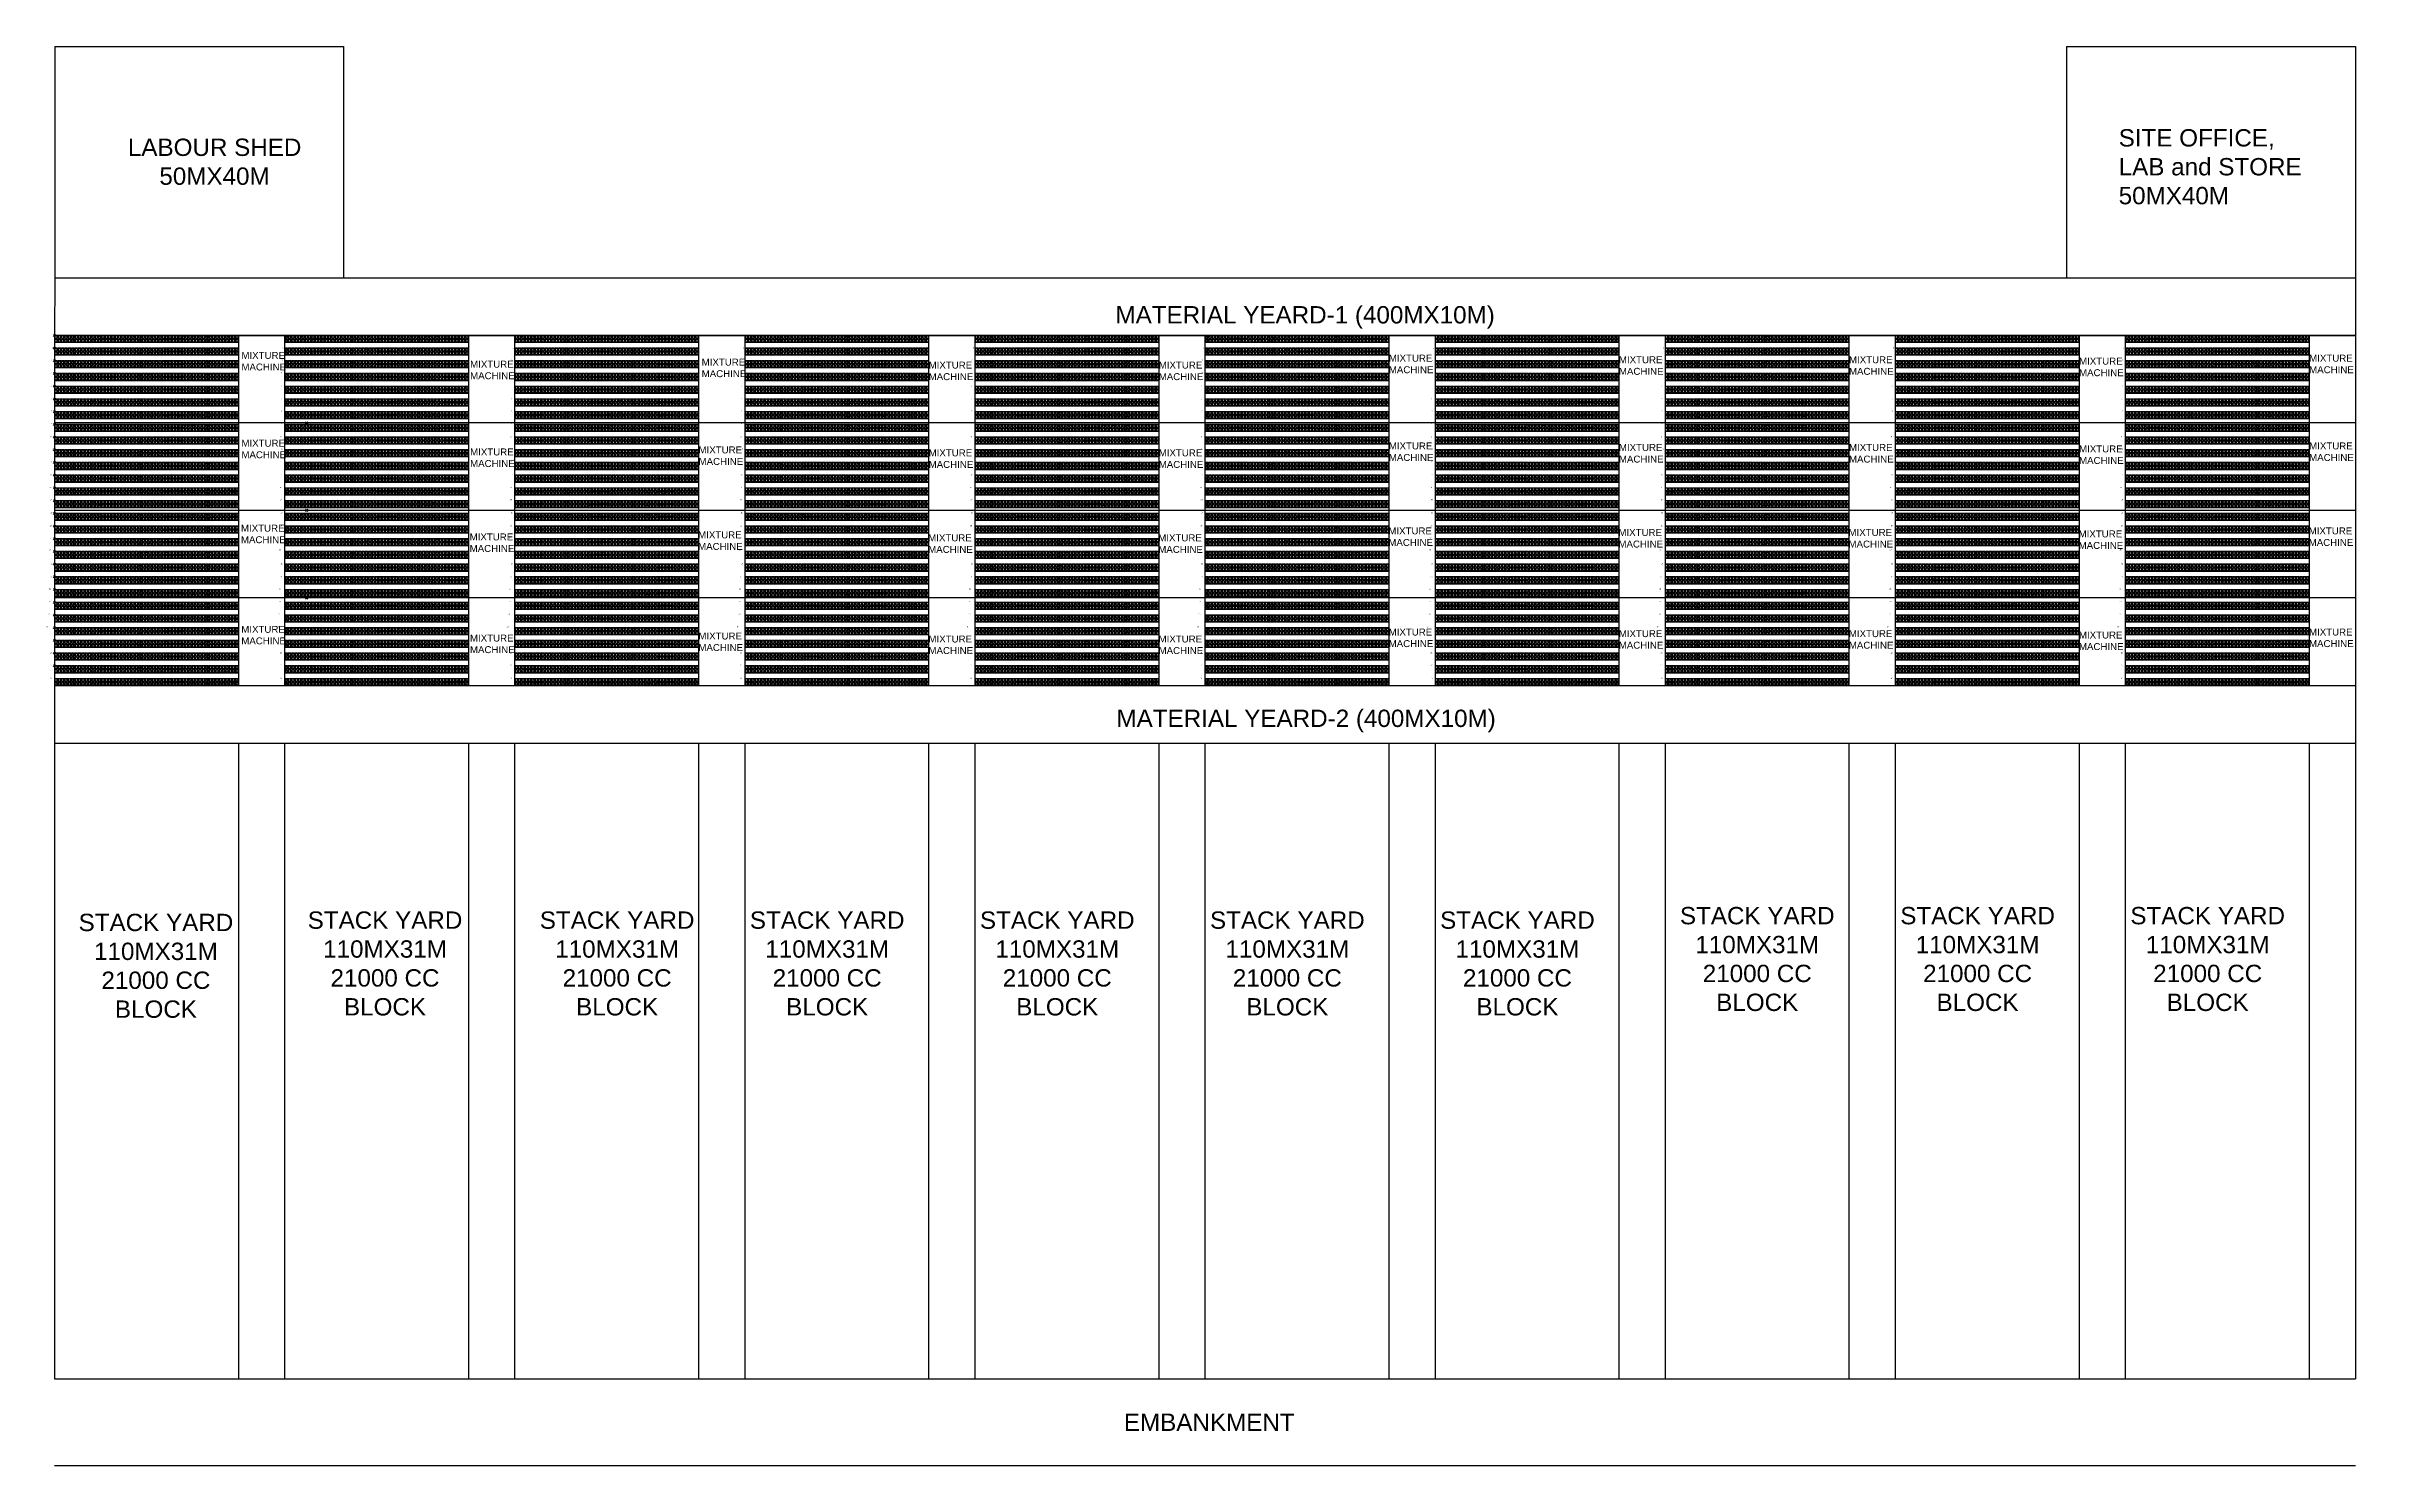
# Model space of a CAD drawing. Header units: inches. Extents: x 0 to 907042749, y -2200 to 1199479692.
# Drawn here: x 905889956 to 906293484, y 1199058382 to 1199303947 of the extents above; entities that cross this region are included whole.
import ezdxf

# ---------------------------------------------------------------- set-up
doc = ezdxf.new("R2010")
doc.units = ezdxf.units.IN
doc.header["$MEASUREMENT"] = 0
doc.header["$PDMODE"] = 3
doc.header["$PDSIZE"] = 200
doc.layers.add('Forma Boundary', color=180, linetype='Continuous')
doc.layers.add('Formwalk', color=240, linetype='Continuous')
doc.styles.get("Standard").update_dxf_attribs({"font": 'arial.ttf'})

# ---------------------------------------------------------------- blocks, each defined once
blk = doc.blocks.new('Formwork')
blk.add_lwpolyline([(240, 240), (-240, 240), (-240, -240), (240, -240)], close=True)
blk.add_lwpolyline([(200, 200), (-200, 200), (-200, -200), (200, -200), (200, 200)])
blk = doc.blocks.new('*U10')
blk.add_blockref('Formwork', (0, 0))
blk = doc.blocks.new('*U11')
at = {"color": 0, "linetype": 'ByBlock', "lineweight": -2, "transparency": 16777216}
for p in [(0, 0), (580, 0), (1160, 0), (1740, 0), (2320, 0), (2900, 0), (3480, 0), (4060, 0), (4640, 0), (5220, 0), (5800, 0), (6380, 0), (6960, 0), (7540, 0), (8120, 0), (8700, 0), (9280, 0), (9860, 0), (10440, 0), (11020, 0), (11600, 0), (12180, 0), (12760, 0), (13340, 0), (13920, 0), (14500, 0), (15080, 0), (15660, 0), (16240, 0), (16820, 0), (17400, 0), (17980, 0), (18560, 0), (19140, 0), (19720, 0), (20300, 0), (20880, 0), (21460, 0), (22040, 0), (22620, 0), (23200, 0), (23780, 0), (24360, 0), (24940, 0), (25520, 0), (26100, 0), (26680, 0), (27260, 0), (27840, 0), (28420, 0), (29000, 0), (29580, 0), (30160, 0), (30740, 0), (31320, 0)]:
    blk.add_blockref('*U10', p, dxfattribs=at)
blk = doc.blocks.new('Formwork Row')
blk.add_blockref('*U11', (275, -275))
for s, p in [('1', (232, -283)), ('2', (835, -284)), ('3', (1399, -291)), ('4', (1967, -280)), ('5', (2512, -299)), ('6', (3142, -291)), ('7', (3686, -312)), ('8', (4275, -327)), ('9', (4835, -320)), ('10', (5456, -334)), ('11', (5982, -323)), ('12', (6595, -312)), ('13', (7187, -294)), ('14', (7756, -294)), ('15', (8356, -323)), ('16', (8940, -317)), ('17', (9507, -312)), ('18', (10078, -308)), ('19', (10657, -323)), ('20', (11288, -312)), ('21', (11847, -345)), ('22', (12410, -327)), ('23', (12956, -274)), ('24', (13590, -298)), ('25', (14122, -319)), ('26', (14717, -308)), ('27', (15289, -293)), ('28', (15890, -289)), ('29', (16467, -279)), ('30', (17052, -303)), ('31', (17612, -285)), ('32', (18199, -303)), ('33', (18773, -290)), ('34', (19330, -282)), ('35', (19896, -291)), ('36', (20533, -303)), ('37', (21074, -291)), ('38', (21682, -280)), ('39', (22222, -307)), ('40', (22843, -295)), ('41', (23397, -301)), ('42', (23969, -297)), ('43', (24573, -303)), ('44', (25153, -291)), ('45', (25733, -344)), ('46', (26318, -284)), ('47', (26903, -284)), ('48', (27500, -306)), ('49', (28080, -297)), ('50', (28620, -315)), ('51', (29221, -285)), ('52', (29830, -305)), ('53', (30369, -298)), ('54', (30927, -313)), ('55', (31512, -296))]:
    blk.add_text(s, height=100).set_placement(p)
blk = doc.blocks.new('Formwork_cell_with_walkway2')
for p, q in [((0, -1200), (31835, -1200)), ((0, -1200), (31835, -1200)), ((0, -2200), (31835, -2200))]:
    blk.add_line(p, q)
at = {"layer": 'Forma Boundary'}
for p, q in [((0, 0), (31835, 0)), ((0, 0), (0, -2200)), ((31835, 0), (31835, -2200)), ((0, -1200), (31835, -1200))]:
    blk.add_line(p, q, dxfattribs=at)
at = {"layer": 'Formwalk'}
for p in [(0, 0), (0, -650)]:
    blk.add_blockref('Formwork Row', p, dxfattribs=at)
blk = doc.blocks.new('Casting Yard')
for p, q in [((0, 60600), (0, 0)), ((0, 60600), (39835, 60600)), ((31835, 60600), (31835, 0)), ((31835, 60600), (31835, 0)), ((39835, 60600), (39835, 0)), ((39835, 45450), (0, 45450)), ((39835, 30300), (0, 30300)), ((39835, 15150), (0, 15150)), ((0, 4400), (31835, 4400)), ((0, 0), (35650, 0)), ((0, 0), (39835, 0))]:
    blk.add_line(p, q)
for p in [(0, 60600), (0, 58400), (0, 56200), (0, 54000), (0, 51800), (0, 49600), (0, 47400), (0, 45200), (43650, 45450), (0, 43000), (0, 40800), (0, 38600), (0, 36400), (0, 34200), (0, 32000), (0, 29800), (43650, 30300), (0, 27600), (0, 25400), (0, 23200), (0, 21000), (0, 18800), (0, 16600), (0, 14400), (0, 12200), (43650, 15150), (0, 10000), (0, 7800), (0, 5600), (0, 3400)]:
    blk.add_point(p)
at = {"layer": 'Forma Boundary'}
for p, q in [((0, 1200), (31835, 1200)), ((0, 1200), (0, 0)), ((0, 0), (35650, 0))]:
    blk.add_line(p, q, dxfattribs=at)
for p in [(0, 60600), (0, 58400), (0, 56200), (0, 54000), (0, 51800), (0, 49600), (0, 47400), (0, 45200), (0, 43000), (0, 40800), (0, 38600), (0, 36400), (0, 34200), (0, 32000), (0, 29800), (0, 27600), (0, 25400), (0, 23200), (0, 21000), (0, 18800), (0, 16600), (0, 14400), (0, 12200), (0, 10000), (0, 7800), (0, 5600), (0, 3400)]:
    blk.add_blockref('Formwork_cell_with_walkway2', p)
at = {"layer": 'Formwalk'}
for p in [(0, 1200), (0, 550)]:
    blk.add_blockref('Formwork Row', p, dxfattribs=at)
for s, p in [('1', (-339, 60535)), ('2', (-339, 58372)), ('4', (-594, 54029)), ('3', (-541, 56213)), ('5', (-653, 51762)), ('6', (-646, 49515)), ('8', (-636, 45226)), ('7', (-596, 47342)), ('9', (-710, 42952)), ('10', (-617, 40807)), ('12', (-710, 36348)), ('11', (-690, 38600)), ('13', (-838, 34160)), ('14', (-752, 32057)), ('15', (-700, 29799)), ('17', (-925, 25389)), ('16', (-773, 27554)), ('18', (-973, 23402)), ('19', (-672, 20968)), ('21', (-978, 16592)), ('20', (-762, 18701)), ('23', (-1078, 12217)), ('22', (-975, 14411)), ('24', (-1378, 10073)), ('26', (-774, 5513)), ('27', (-774, 3395)), ('28', (-774, 1113))]:
    blk.add_text(s, height=200).set_placement(p)

msp = doc.modelspace()

# ---------------------------------------------------------------- linework, layer by layer
at = {"layer": 'Defpoints'}
for p, q in [((905891354.23502, 1199303946.53786), (905941354.23502, 1199303946.53786)), ((905891354.23502, 1199303946.53786), (905891354.23502, 1199263946.53786)), ((905941354.23502, 1199303946.53786), (905941354.23502, 1199263946.53786)), ((906239669.23502, 1199303946.53786), (906239669.23502, 1199263946.53786)), ((906239669.23502, 1199303946.53786), (906289669.23502, 1199303946.53786)), ((906289669.23502, 1199303946.53786), (906289669.23502, 1199263946.53786)), ((905891354.23502, 1199263946.53786), (905891319.23502, 1199253981.53786)), ((905891354.23502, 1199263946.53786), (906289669.23502, 1199263946.53786)), ((906289669.23502, 1199263946.53786), (906289669.23502, 1199253946.53786)), ((905891354.23502, 1199253946.53786), (906289669.23502, 1199253946.53786)), ((905891319.23502, 1199193381.53786), (906289669.23502, 1199193381.53786)), ((905891319.23502, 1199193381.53786), (905891319.23502, 1199073381.53786)), ((906289669.23502, 1199193381.53786), (906289669.23502, 1199073381.53786)), ((905891319.23502, 1199183381.53786), (906289669.23502, 1199183381.53786)), ((905923154.23502, 1199183381.53786), (905923154.23502, 1199073381.53786)), ((905931154.23502, 1199183381.53786), (905931154.23502, 1199073381.53786)), ((905962989.23502, 1199183381.53786), (905962989.23502, 1199073381.53786)), ((905970989.23502, 1199183381.53786), (905970989.23502, 1199073381.53786)), ((906002824.23502, 1199183381.53786), (906002824.23502, 1199073381.53786)), ((906010824.23502, 1199183381.53786), (906010824.23502, 1199073381.53786)), ((906042659.23502, 1199183381.53786), (906042659.23502, 1199073381.53786)), ((906050659.23502, 1199183381.53786), (906050659.23502, 1199073381.53786)), ((906082494.23502, 1199183381.53786), (906082494.23502, 1199073381.53786)), ((906090494.23502, 1199183381.53786), (906090494.23502, 1199073381.53786)), ((906122329.23502, 1199183381.53786), (906122329.23502, 1199073381.53786)), ((906130329.23502, 1199183381.53786), (906130329.23502, 1199073381.53786)), ((906162164.23502, 1199183381.53786), (906162164.23502, 1199073381.53786)), ((906170164.23502, 1199183381.53786), (906170164.23502, 1199073381.53786)), ((906201999.23502, 1199183381.53786), (906201999.23502, 1199073381.53786)), ((906209999.23502, 1199183381.53786), (906209999.23502, 1199073381.53786)), ((906241834.23502, 1199183381.53786), (906241834.23502, 1199073381.53786)), ((906249834.23502, 1199183381.53786), (906249834.23502, 1199073381.53786)), ((906281669.23502, 1199183381.53786), (906281669.23502, 1199073381.53786)), ((905891319.23502, 1199073381.53786), (906289669.23502, 1199073381.53786)), ((905891319.23502, 1199058381.53786), (906289669.23502, 1199058381.53786))]:
    msp.add_line(p, q, dxfattribs=at)

# ---------------------------------------------------------------- block references
msp.add_blockref('Casting Yard', (905891319.23502, 1199193381.53786))
for p in [(905931154.23502, 1199193381.53786), (905970989.23502, 1199193381.53786), (906010824.23502, 1199193381.53786), (906050659.23502, 1199193381.53786), (906090494.23502, 1199193381.53786), (906130329.23502, 1199193381.53786), (906170164.23502, 1199193381.53786), (906209999.23502, 1199193381.53786), (906249834.23502, 1199193381.53786)]:
    msp.add_blockref('Casting Yard', p, dxfattribs=at)

# ---------------------------------------------------------------- texts
for s, p in [('MATERIAL YEARD-1 (400MX10M)', (906075011.46045, 1199256030.15197)), ('MATERIAL YEARD-2 (400MX10M)', (906075180.47197, 1199186185.2148)), ('EMBANKMENT', (906076462.35036, 1199064344.57986))]:
    msp.add_text(s, height=3000, dxfattribs=at).set_placement(p)
for s, width, heights, insert, char_height, attachment_point in [('\\pi3950.12469;LABOUR SHED\\P\\pi9401.69359;50MX40M', 37413.2098215, [14020.1107], (905900075.58784, 1199288026.81098), 3000, 1), ('SITE OFFICE,\\PLAB and STORE\\P50MX40M  ', 32606.2941846, [19126.777], (906248695.63122, 1199289661.26485), 3000, 1), ('MIXTURE \\PMACHINE', 4448.1197608, [0], (905923680.71891, 1199251096.53786), 1200, 1), ('MIXTURE \\PMACHINE', 4448.1197608, [0], (906122329.23502, 1199250622.46556), 1200, 1), ('MIXTURE \\PMACHINE', 4448.1197608, [0], (906162164.23502, 1199250347.46556), 1200, 1), ('MIXTURE \\PMACHINE', 4448.1197608, [0], (906201999.23502, 1199250347.46556), 1200, 1), ('MIXTURE \\PMACHINE', 4448.1197608, [0], (906281669.23502, 1199250622.46556), 1200, 1), ('MIXTURE \\PMACHINE', 4448.1197608, [0], (905963274.1345, 1199249579.54759), 1200, 1), ('MIXTURE \\PMACHINE', 4448.1197608, [0], (906003364.71111, 1199249937.46556), 1200, 1), ('MIXTURE \\PMACHINE', 4448.1197608, [0], (906042659.23502, 1199249422.46556), 1200, 1), ('MIXTURE \\PMACHINE', 4448.1197608, [0], (906082494.23502, 1199249422.46556), 1200, 1), ('MIXTURE \\PMACHINE', 4448.1197608, [0], (906241834.23502, 1199250107.46556), 1200, 1), ('MIXTURE \\PMACHINE', 4448.1197608, [0], (905923680.71891, 1199235906.53786), 1200, 1), ('MIXTURE \\PMACHINE', 4448.1197608, [0], (905963274.1345, 1199234389.54759), 1200, 1), ('MIXTURE \\PMACHINE', 4448.1197608, [0], (906002824.23502, 1199234747.46556), 1200, 1), ('MIXTURE \\PMACHINE', 4448.1197608, [0], (906042659.23502, 1199234232.46556), 1200, 1), ('MIXTURE \\PMACHINE', 4448.1197608, [0], (906082494.23502, 1199234232.46556), 1200, 1), ('MIXTURE \\PMACHINE', 4448.1197608, [0], (906122329.23502, 1199235432.46556), 1200, 1), ('MIXTURE \\PMACHINE', 4448.1197608, [0], (906162164.23502, 1199235157.46556), 1200, 1), ('MIXTURE \\PMACHINE', 4448.1197608, [0], (906201999.23502, 1199235157.46556), 1200, 1), ('MIXTURE \\PMACHINE', 4448.1197608, [0], (906241834.23502, 1199234917.46556), 1200, 1), ('MIXTURE \\PMACHINE', 4448.1197608, [0], (906281669.23502, 1199235432.46556), 1200, 1), ('MIXTURE \\PMACHINE', 4448.1197608, [0], (905923601.73071, 1199221199.08755), 1200, 1), ('MIXTURE \\PMACHINE', 4448.1197608, [0], (905963195.1463, 1199219682.09727), 1200, 1), ('MIXTURE \\PMACHINE', 4448.1197608, [0], (906002745.24682, 1199220040.01524), 1200, 1), ('MIXTURE \\PMACHINE', 4448.1197608, [0], (906042580.24682, 1199219525.01524), 1200, 1), ('MIXTURE \\PMACHINE', 4448.1197608, [0], (906082415.24682, 1199219525.01524), 1200, 1), ('MIXTURE \\PMACHINE', 4448.1197608, [0], (906122250.24682, 1199220725.01524), 1200, 1), ('MIXTURE \\PMACHINE', 4448.1197608, [0], (906162085.24682, 1199220450.01524), 1200, 1), ('MIXTURE \\PMACHINE', 4448.1197608, [0], (906201920.24682, 1199220450.01524), 1200, 1), ('MIXTURE \\PMACHINE', 4448.1197608, [0], (906241755.24682, 1199220210.01524), 1200, 1), ('MIXTURE \\PMACHINE', 4448.1197608, [0], (906281590.24682, 1199220725.01524), 1200, 1), ('MIXTURE \\PMACHINE', 4448.1197608, [0], (905923655.1639, 1199203690.50163), 1200, 1), ('MIXTURE \\PMACHINE', 4448.1197608, [0], (905963248.57949, 1199202173.51135), 1200, 1), ('MIXTURE \\PMACHINE', 4448.1197608, [0], (906002798.68002, 1199202531.42933), 1200, 1), ('MIXTURE \\PMACHINE', 4448.1197608, [0], (906042633.68002, 1199202016.42933), 1200, 1), ('MIXTURE \\PMACHINE', 4448.1197608, [0], (906082468.68002, 1199202016.42933), 1200, 1), ('MIXTURE \\PMACHINE', 4448.1197608, [0], (906122303.68002, 1199203216.42933), 1200, 1), ('MIXTURE \\PMACHINE', 4448.1197608, [0], (906162138.68002, 1199202941.42933), 1200, 1), ('MIXTURE \\PMACHINE', 4448.1197608, [0], (906201973.68002, 1199202941.42933), 1200, 1), ('MIXTURE \\PMACHINE', 4448.1197608, [0], (906241808.68002, 1199202701.42933), 1200, 1), ('MIXTURE \\PMACHINE', 4448.1197608, [0], (906281643.68002, 1199203216.42933), 1200, 1), ('STACK YARD\\P110MX31M\\P21000 CC BLOCK', 28543.8837576, [0], (905908882.29314, 1199144832.69466), 3000, 5), ('STACK YARD\\P110MX31M\\P21000 CC BLOCK', 28543.8837576, [0], (905948543.27462, 1199145236.52141), 3000, 5), ('STACK YARD\\P110MX31M\\P21000 CC BLOCK', 28543.8837576, [0], (905988728.52091, 1199145236.52141), 3000, 5), ('STACK YARD\\P110MX31M\\P21000 CC BLOCK', 28543.8837576, [0], (906025096.1769, 1199145236.52141), 3000, 5), ('STACK YARD\\P110MX31M\\P21000 CC BLOCK', 28543.8837576, [0], (906064931.1769, 1199145236.52141), 3000, 5), ('STACK YARD\\P110MX31M\\P21000 CC BLOCK', 28543.8837576, [0], (906104766.1769, 1199145236.52141), 3000, 5), ('STACK YARD\\P110MX31M\\P21000 CC BLOCK', 28543.8837576, [0], (906144601.1769, 1199145236.52141), 3000, 5), ('STACK YARD\\P110MX31M\\P21000 CC BLOCK', 28543.8837576, [0], (906186121.19203, 1199146011.71071), 3000, 5), ('STACK YARD\\P110MX31M\\P21000 CC BLOCK', 28543.8837576, [0], (906224271.1769, 1199146011.71071), 3000, 5), ('STACK YARD\\P110MX31M\\P21000 CC BLOCK', 28543.8837576, [0], (906264106.1769, 1199146011.71071), 3000, 5)]:
    msp.add_mtext_dynamic_manual_height_columns(s, width=width, gutter_width=7500, heights=heights, dxfattribs=dict(at, insert=insert, char_height=char_height, attachment_point=attachment_point))

doc.saveas('drawing.dxf')
